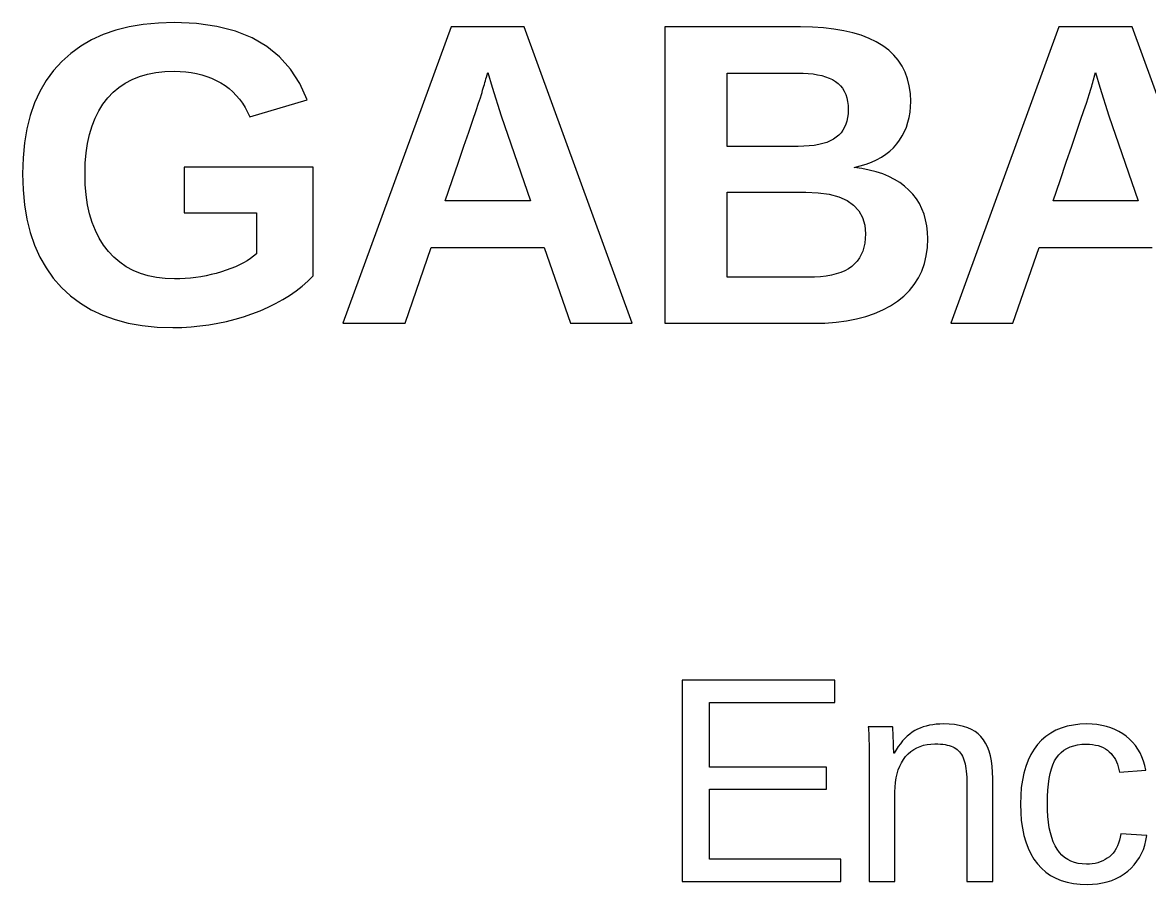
# Model space of a CAD drawing. Header units: metres. Extents: x 13 to 117, y 10 to 117.
# Drawn here: x 13.35 to 31.51, y 17.95 to 31.85 of the extents above; entities that cross this region are included whole.
import ezdxf

# ---------------------------------------------------------------- set-up
doc = ezdxf.new("R2010")
doc.units = ezdxf.units.M

msp = doc.modelspace()

# ---------------------------------------------------------------- linework, layer by layer
for p, q in [((15.3002, 31.8175), (15.0714, 31.7787)), ((15.5427, 31.8408), (15.3002, 31.8175)), ((15.7989, 31.8486), (15.5427, 31.8408)), ((16.1575, 31.8332), (15.7989, 31.8486)), ((16.4859, 31.7871), (16.1575, 31.8332)), ((16.784, 31.7103), (16.4859, 31.7871)), ((14.6546, 31.6544), (14.4667, 31.569)), ((14.8562, 31.7243), (14.6546, 31.6544)), ((15.0714, 31.7787), (14.8562, 31.7243)), ((17.052, 31.6028), (16.784, 31.7103)), ((17.2897, 31.4645), (17.052, 31.6028)), ((20.2601, 31.7774), (18.5173, 27)), ((21.4401, 31.7774), (20.2601, 31.7774)), ((23.1761, 27), (21.4401, 31.7774)), ((25.8934, 31.7774), (23.7064, 31.7774)), ((23.7064, 31.7774), (23.7064, 27)), ((26.0825, 31.7737), (25.8934, 31.7774)), ((26.2612, 31.7624), (26.0825, 31.7737)), ((26.4293, 31.7437), (26.2612, 31.7624)), ((26.5869, 31.7174), (26.4293, 31.7437)), ((26.734, 31.6837), (26.5869, 31.7174)), ((26.8706, 31.6425), (26.734, 31.6837)), ((26.9967, 31.5938), (26.8706, 31.6425)), ((30.0551, 31.7774), (28.3123, 27)), ((31.2351, 31.7774), (30.0551, 31.7774)), ((32.9711, 27), (31.2351, 31.7774)), ((14.2925, 31.4681), (14.1319, 31.3516)), ((14.4667, 31.569), (14.2925, 31.4681)), ((17.4972, 31.2955), (17.2897, 31.4645)), ((27.1123, 31.5376), (26.9967, 31.5938)), ((27.2174, 31.4739), (27.1123, 31.5376)), ((27.3117, 31.4029), (27.2174, 31.4739)), ((14.1319, 31.3516), (13.9849, 31.2196)), ((17.6745, 31.0958), (17.4972, 31.2955)), ((27.3949, 31.3247), (27.3117, 31.4029)), ((27.467, 31.2394), (27.3949, 31.3247)), ((27.528, 31.1469), (27.467, 31.2394)), ((13.8525, 31.073), (13.7357, 30.9129)), ((13.9849, 31.2196), (13.8525, 31.073)), ((15.5022, 31.0408), (15.6463, 31.0567)), ((15.6463, 31.0567), (15.7989, 31.0619)), ((15.7989, 31.0619), (15.8932, 31.0596)), ((15.8932, 31.0596), (15.9847, 31.0527)), ((17.8215, 30.8654), (17.6745, 31.0958)), ((27.5779, 31.0473), (27.528, 31.1469)), ((13.7357, 30.9129), (13.6345, 30.7391)), ((14.9069, 30.8035), (15.0092, 30.8721)), ((15.0092, 30.8721), (15.1199, 30.9301)), ((15.1199, 30.9301), (15.239, 30.9776)), ((15.239, 30.9776), (15.3664, 31.0145)), ((15.3664, 31.0145), (15.5022, 31.0408)), ((15.9847, 31.0527), (16.0735, 31.0412)), ((16.0735, 31.0412), (16.1595, 31.0251)), ((16.1595, 31.0251), (16.2428, 31.0044)), ((16.2428, 31.0044), (16.3233, 30.979)), ((16.3233, 30.979), (16.401, 30.9491)), ((16.401, 30.9491), (16.476, 30.9146)), ((16.476, 30.9146), (16.5482, 30.8754)), ((16.5482, 30.8754), (16.6169, 30.8318)), ((20.7969, 30.8518), (20.8056, 30.8819)), ((20.8056, 30.8819), (20.814, 30.9111)), ((20.814, 30.9111), (20.8221, 30.9395)), ((20.8221, 30.9395), (20.8298, 30.967)), ((20.8298, 30.967), (20.8501, 31.0416)), ((20.8501, 31.0416), (20.9213, 30.8076)), ((24.7067, 29.8515), (24.7067, 31.0348)), ((24.7067, 31.0348), (25.8459, 31.0348)), ((25.8459, 31.0348), (25.9332, 31.0332)), ((25.9332, 31.0332), (26.0155, 31.0281)), ((26.0155, 31.0281), (26.0929, 31.0198)), ((26.0929, 31.0198), (26.1654, 31.008)), ((26.1654, 31.008), (26.233, 30.993)), ((26.233, 30.993), (26.2957, 30.9745)), ((26.2957, 30.9745), (26.3536, 30.9528)), ((26.3536, 30.9528), (26.4065, 30.9277)), ((26.4065, 30.9277), (26.4545, 30.8992)), ((26.4545, 30.8992), (26.4976, 30.8668)), ((27.6168, 30.9404), (27.5779, 31.0473)), ((27.6445, 30.8265), (27.6168, 30.9404)), ((30.5919, 30.8518), (30.6006, 30.8819)), ((30.6006, 30.8819), (30.609, 30.9111)), ((30.609, 30.9111), (30.6171, 30.9395)), ((30.6171, 30.9395), (30.6248, 30.967)), ((30.6248, 30.967), (30.6451, 31.0416)), ((30.6451, 31.0416), (30.7163, 30.8076)), ((13.6345, 30.7391), (13.5489, 30.5517)), ((14.7274, 30.6347), (14.813, 30.7244)), ((14.813, 30.7244), (14.9069, 30.8035)), ((16.6169, 30.8318), (16.6815, 30.7839)), ((16.6815, 30.7839), (16.7418, 30.7316)), ((16.7418, 30.7316), (16.798, 30.6749)), ((17.9384, 30.6042), (17.8215, 30.8654)), ((20.7484, 30.689), (20.7587, 30.7232)), ((20.7587, 30.7232), (20.7688, 30.7566)), ((20.7688, 30.7566), (20.7785, 30.7892)), ((20.7785, 30.7892), (20.7879, 30.8209)), ((20.7879, 30.8209), (20.7969, 30.8518)), ((20.9213, 30.8076), (21.0671, 30.3465)), ((26.4976, 30.8668), (26.5356, 30.8297)), ((26.5356, 30.8297), (26.5685, 30.7881)), ((26.5685, 30.7881), (26.5964, 30.7418)), ((26.5964, 30.7418), (26.6192, 30.691)), ((26.6192, 30.691), (26.6369, 30.6355)), ((27.6611, 30.7054), (27.6445, 30.8265)), ((27.6667, 30.5771), (27.6611, 30.7054)), ((30.5434, 30.689), (30.5538, 30.7232)), ((30.5538, 30.7232), (30.5638, 30.7566)), ((30.5638, 30.7566), (30.5735, 30.7892)), ((30.5735, 30.7892), (30.5829, 30.8209)), ((30.5829, 30.8209), (30.5919, 30.8518)), ((30.7163, 30.8076), (30.8621, 30.3465)), ((13.5489, 30.5517), (13.4788, 30.3507)), ((14.5828, 30.4266), (14.6506, 30.5352)), ((14.6506, 30.5352), (14.7274, 30.6347)), ((16.798, 30.6749), (16.85, 30.6138)), ((16.85, 30.6138), (16.8978, 30.5485)), ((16.8978, 30.5485), (16.9414, 30.4787)), ((17.0161, 30.3262), (17.9384, 30.6042)), ((20.6625, 30.429), (20.7032, 30.5504)), ((20.7032, 30.5504), (20.7318, 30.637)), ((20.7318, 30.637), (20.7484, 30.689)), ((26.6369, 30.6355), (26.6496, 30.5754)), ((26.6496, 30.5754), (26.6572, 30.5108)), ((26.6572, 30.5108), (26.6597, 30.4415)), ((27.6639, 30.4883), (27.6667, 30.5771)), ((30.4575, 30.429), (30.4982, 30.5504)), ((30.4982, 30.5504), (30.5268, 30.637)), ((30.5268, 30.637), (30.5434, 30.689)), ((13.4788, 30.3507), (13.4243, 30.1361)), ((14.524, 30.3089), (14.5828, 30.4266)), ((16.9414, 30.4787), (16.9809, 30.4046)), ((16.9809, 30.4046), (17.0161, 30.3262)), ((20.6097, 30.2731), (20.6625, 30.429)), ((21.0671, 30.3465), (21.5384, 28.9733)), ((26.6573, 30.3778), (26.6502, 30.3177)), ((26.6597, 30.4415), (26.6573, 30.3778)), ((27.6416, 30.32), (27.6555, 30.4025)), ((27.6555, 30.4025), (27.6639, 30.4883)), ((30.4048, 30.2731), (30.4575, 30.429)), ((30.8621, 30.3465), (31.3334, 28.9733)), ((14.4336, 30.046), (14.4743, 30.182)), ((14.4743, 30.182), (14.524, 30.3089)), ((20.5449, 30.0825), (20.6097, 30.2731)), ((26.6005, 30.1592), (26.5745, 30.1137)), ((26.6218, 30.2084), (26.6005, 30.1592)), ((26.6384, 30.2612), (26.6218, 30.2084)), ((26.6502, 30.3177), (26.6384, 30.2612)), ((27.5665, 30.0911), (27.5971, 30.1643)), ((27.5971, 30.1643), (27.6221, 30.2406)), ((27.6221, 30.2406), (27.6416, 30.32)), ((30.34, 30.0825), (30.4048, 30.2731)), ((13.4243, 30.1361), (13.3854, 29.9079)), ((14.4019, 29.9009), (14.4336, 30.046)), ((20.4681, 29.8572), (20.5449, 30.0825)), ((26.4226, 29.968), (26.3715, 29.9407)), ((26.4681, 29.999), (26.4226, 29.968)), ((26.5083, 30.0336), (26.4681, 29.999)), ((26.5438, 30.0718), (26.5083, 30.0336)), ((26.5745, 30.1137), (26.5438, 30.0718)), ((27.4885, 29.9542), (27.5303, 30.0211)), ((27.5303, 30.0211), (27.5665, 30.0911)), ((30.2631, 29.8572), (30.34, 30.0825)), ((13.3854, 29.9079), (13.362, 29.6661)), ((14.3793, 29.7466), (14.4019, 29.9009)), ((20.3792, 29.5972), (20.4681, 29.8572)), ((25.8527, 29.8515), (24.7067, 29.8515)), ((25.944, 29.8533), (25.8527, 29.8515)), ((26.0296, 29.8588), (25.944, 29.8533)), ((26.1095, 29.8679), (26.0296, 29.8588)), ((26.1836, 29.8806), (26.1095, 29.8679)), ((26.2519, 29.897), (26.1836, 29.8806)), ((26.3146, 29.9171), (26.2519, 29.897)), ((26.3715, 29.9407), (26.3146, 29.9171)), ((27.3293, 29.7751), (27.3882, 29.8306)), ((27.3882, 29.8306), (27.4412, 29.8905)), ((27.4412, 29.8905), (27.4885, 29.9542)), ((30.1742, 29.5972), (30.2631, 29.8572)), ((13.362, 29.6661), (13.3542, 29.4107)), ((14.3658, 29.5833), (14.3793, 29.7466)), ((27.0358, 29.5982), (27.118, 29.6357)), ((27.118, 29.6357), (27.1942, 29.6777)), ((27.1942, 29.6777), (27.2647, 29.7242)), ((27.2647, 29.7242), (27.3293, 29.7751)), ((14.3613, 29.4107), (14.3658, 29.5833)), ((18.0401, 29.5192), (15.9582, 29.5192)), ((15.9582, 29.5192), (15.9582, 28.7801)), ((18.0401, 27.7629), (18.0401, 29.5192)), ((20.2782, 29.3026), (20.3792, 29.5972)), ((26.7546, 29.5124), (26.8542, 29.5365)), ((26.8801, 29.4946), (26.7546, 29.5124)), ((26.8542, 29.5365), (26.9479, 29.5651)), ((26.9987, 29.471), (26.8801, 29.4946)), ((26.9479, 29.5651), (27.0358, 29.5982)), ((27.1105, 29.4418), (26.9987, 29.471)), ((27.2154, 29.407), (27.1105, 29.4418)), ((30.0732, 29.3026), (30.1742, 29.5972)), ((13.3542, 29.4107), (13.362, 29.1537)), ((14.3659, 29.2352), (14.3613, 29.4107)), ((20.1652, 28.9733), (20.2782, 29.3026)), ((27.3136, 29.3665), (27.2154, 29.407)), ((27.4049, 29.3203), (27.3136, 29.3665)), ((27.4894, 29.2685), (27.4049, 29.3203)), ((27.567, 29.211), (27.4894, 29.2685)), ((29.9602, 28.9733), (30.0732, 29.3026)), ((13.362, 29.1537), (13.3852, 28.91)), ((14.3799, 29.0688), (14.3659, 29.2352)), ((14.4033, 28.9114), (14.3799, 29.0688)), ((24.7067, 27.7425), (24.7067, 29.1123)), ((24.7067, 29.1123), (25.9748, 29.1123)), ((25.9748, 29.1123), (26.1769, 29.104)), ((26.1769, 29.104), (26.3552, 29.0792)), ((26.3552, 29.0792), (26.5098, 29.0378)), ((27.6379, 29.1479), (27.567, 29.211)), ((27.7016, 29.0797), (27.6379, 29.1479)), ((27.7578, 29.0066), (27.7016, 29.0797)), ((13.3852, 28.91), (13.4239, 28.6797)), ((14.4359, 28.7631), (14.4033, 28.9114)), ((21.5384, 28.9733), (20.1652, 28.9733)), ((26.5098, 29.0378), (26.6405, 28.9797)), ((26.6405, 28.9797), (26.7475, 28.9051)), ((26.7475, 28.9051), (26.8307, 28.814)), ((27.8065, 28.9289), (27.7578, 29.0066)), ((27.8477, 28.8464), (27.8065, 28.9289)), ((31.3334, 28.9733), (29.9602, 28.9733)), ((14.478, 28.6239), (14.4359, 28.7631)), ((15.9582, 28.7801), (17.1246, 28.7801)), ((17.1246, 28.7801), (17.1246, 28.1189)), ((26.8307, 28.814), (26.8902, 28.7062)), ((26.8902, 28.7062), (26.9258, 28.5819)), ((27.8814, 28.7592), (27.8477, 28.8464)), ((27.9076, 28.6673), (27.8814, 28.7592)), ((13.4239, 28.6797), (13.4781, 28.4627)), ((14.5293, 28.4938), (14.478, 28.6239)), ((26.9258, 28.5819), (26.9377, 28.441)), ((27.9263, 28.5706), (27.9076, 28.6673)), ((27.9376, 28.4692), (27.9263, 28.5706)), ((13.4781, 28.4627), (13.5478, 28.2591)), ((14.59, 28.3727), (14.5293, 28.4938)), ((14.66, 28.2608), (14.59, 28.3727)), ((26.935, 28.3656), (26.9268, 28.2944)), ((26.9377, 28.441), (26.935, 28.3656)), ((27.9353, 28.222), (27.9413, 28.363)), ((27.9413, 28.363), (27.9376, 28.4692)), ((13.5478, 28.2591), (13.633, 28.0688)), ((14.7393, 28.1579), (14.66, 28.2608)), ((14.8271, 28.065), (14.7393, 28.1579)), ((19.5176, 27), (19.9414, 28.2206)), ((19.9414, 28.2206), (21.7622, 28.2206)), ((21.7622, 28.2206), (22.186, 27)), ((26.8939, 28.1651), (26.8692, 28.1069)), ((26.9131, 28.2276), (26.8939, 28.1651)), ((26.9268, 28.2944), (26.9131, 28.2276)), ((27.9172, 28.0883), (27.9353, 28.222)), ((29.3126, 27), (29.7364, 28.2206)), ((29.7364, 28.2206), (31.5572, 28.2206)), ((13.633, 28.0688), (13.7337, 27.8919)), ((14.9225, 27.9831), (14.8271, 28.065)), ((15.0255, 27.9121), (14.9225, 27.9831)), ((16.914, 27.9746), (16.8511, 27.9424)), ((16.9728, 28.0083), (16.914, 27.9746)), ((17.0275, 28.0436), (16.9728, 28.0083)), ((17.0781, 28.0805), (17.0275, 28.0436)), ((17.1246, 28.1189), (17.0781, 28.0805)), ((26.8034, 28.0034), (26.7622, 27.9581)), ((26.839, 28.053), (26.8034, 28.0034)), ((26.8692, 28.1069), (26.839, 28.053)), ((27.8871, 27.9618), (27.9172, 28.0883)), ((13.7337, 27.8919), (13.8498, 27.7283)), ((15.136, 27.852), (15.0255, 27.9121)), ((15.2541, 27.8028), (15.136, 27.852)), ((15.3798, 27.7646), (15.2541, 27.8028)), ((16.4767, 27.8051), (16.3944, 27.7841)), ((16.5584, 27.829), (16.4767, 27.8051)), ((16.6377, 27.855), (16.5584, 27.829)), ((16.7129, 27.8826), (16.6377, 27.855)), ((16.784, 27.9117), (16.7129, 27.8826)), ((16.8511, 27.9424), (16.784, 27.9117)), ((26.467, 27.7964), (26.3888, 27.777)), ((26.5387, 27.8201), (26.467, 27.7964)), ((26.6041, 27.8482), (26.5387, 27.8201)), ((26.6631, 27.8805), (26.6041, 27.8482)), ((26.7156, 27.9171), (26.6631, 27.8805)), ((26.7622, 27.9581), (26.7156, 27.9171)), ((27.7906, 27.7307), (27.8449, 27.8426)), ((27.8449, 27.8426), (27.8871, 27.9618)), ((13.8498, 27.7283), (13.9815, 27.5781)), ((15.513, 27.7372), (15.3798, 27.7646)), ((15.6539, 27.7209), (15.513, 27.7372)), ((15.8023, 27.7154), (15.6539, 27.7209)), ((15.8886, 27.7168), (15.8023, 27.7154)), ((15.9744, 27.721), (15.8886, 27.7168)), ((16.0596, 27.728), (15.9744, 27.721)), ((16.1442, 27.7378), (16.0596, 27.728)), ((16.2282, 27.7505), (16.1442, 27.7378)), ((16.3116, 27.7659), (16.2282, 27.7505)), ((16.3944, 27.7841), (16.3116, 27.7659)), ((17.86, 27.598), (17.9529, 27.6783)), ((17.9529, 27.6783), (18.0401, 27.7629)), ((26.0121, 27.7425), (24.7067, 27.7425)), ((26.1159, 27.7447), (26.0121, 27.7425)), ((26.2132, 27.7512), (26.1159, 27.7447)), ((26.3042, 27.7619), (26.2132, 27.7512)), ((26.3888, 27.777), (26.3042, 27.7619)), ((27.646, 27.5288), (27.7243, 27.6261)), ((27.7243, 27.6261), (27.7906, 27.7307)), ((13.9815, 27.5781), (14.1275, 27.4425)), ((14.1275, 27.4425), (14.2869, 27.3229)), ((17.5475, 27.3819), (17.6573, 27.4498)), ((17.6573, 27.4498), (17.7615, 27.5218)), ((17.7615, 27.5218), (17.86, 27.598)), ((27.4531, 27.356), (27.5555, 27.4388)), ((27.5555, 27.4388), (27.646, 27.5288)), ((14.2869, 27.3229), (14.4596, 27.2193)), ((17.1841, 27.2036), (17.3109, 27.2589)), ((17.3109, 27.2589), (17.432, 27.3183)), ((17.432, 27.3183), (17.5475, 27.3819)), ((27.2173, 27.2153), (27.3399, 27.2813)), ((27.3399, 27.2813), (27.4531, 27.356)), ((14.4596, 27.2193), (14.6455, 27.1315)), ((14.6455, 27.1315), (14.8448, 27.0598)), ((14.8448, 27.0598), (15.0574, 27.004)), ((16.6393, 27.0301), (16.7782, 27.0655)), ((16.7782, 27.0655), (16.9157, 27.1063)), ((16.9157, 27.1063), (17.0517, 27.1525)), ((17.0517, 27.1525), (17.1841, 27.2036)), ((26.6333, 27.0396), (26.7934, 27.0703)), ((26.7934, 27.0703), (26.9441, 27.1099)), ((26.9441, 27.1099), (27.0854, 27.1582)), ((27.0854, 27.1582), (27.2173, 27.2153)), ((15.0574, 27.004), (15.2834, 26.9641)), ((15.2834, 26.9641), (15.5226, 26.9402)), ((15.5226, 26.9402), (15.7751, 26.9322)), ((15.7751, 26.9322), (15.9228, 26.9349)), ((15.9228, 26.9349), (16.069, 26.9431)), ((16.069, 26.9431), (16.2138, 26.9567)), ((16.2138, 26.9567), (16.3571, 26.9757)), ((16.3571, 26.9757), (16.499, 27.0002)), ((16.499, 27.0002), (16.6393, 27.0301)), ((18.5173, 27), (19.5176, 27)), ((22.186, 27), (23.1761, 27)), ((23.7064, 27), (26.0968, 27)), ((26.0968, 27), (26.285, 27.0044)), ((26.285, 27.0044), (26.4639, 27.0176)), ((26.4639, 27.0176), (26.6333, 27.0396)), ((28.3123, 27), (29.3126, 27)), ((26.4461, 21.2486), (23.9814, 21.2486)), ((23.9814, 21.2486), (23.9814, 18)), ((26.4461, 20.8889), (26.4461, 21.2486)), ((24.4218, 19.8468), (24.4218, 20.8889)), ((24.4218, 20.8889), (26.4461, 20.8889)), ((28.0227, 20.5289), (27.9686, 20.5196)), ((28.0791, 20.5355), (28.0227, 20.5289)), ((28.1377, 20.5395), (28.0791, 20.5355)), ((28.1986, 20.5408), (28.1377, 20.5395)), ((28.2871, 20.5383), (28.1986, 20.5408)), ((28.3701, 20.5307), (28.2871, 20.5383)), ((28.4477, 20.5181), (28.3701, 20.5307)), ((30.2874, 20.5244), (30.1874, 20.504)), ((30.3933, 20.5367), (30.2874, 20.5244)), ((30.5051, 20.5408), (30.3933, 20.5367)), ((30.5885, 20.5383), (30.5051, 20.5408)), ((30.6687, 20.531), (30.5885, 20.5383)), ((30.7458, 20.5188), (30.6687, 20.531)), ((27.3755, 20.4947), (26.9835, 20.4947)), ((26.9835, 20.4947), (26.9864, 20.469)), ((26.9864, 20.469), (26.989, 20.4349)), ((26.989, 20.4349), (26.9912, 20.3925)), ((26.9912, 20.3925), (26.9931, 20.3416)), ((26.9931, 20.3416), (26.9946, 20.2825)), ((27.376, 20.4916), (27.3755, 20.4947)), ((27.3765, 20.4876), (27.376, 20.4916)), ((27.377, 20.4826), (27.3765, 20.4876)), ((27.3775, 20.4767), (27.377, 20.4826)), ((27.378, 20.4698), (27.3775, 20.4767)), ((27.3785, 20.4619), (27.378, 20.4698)), ((27.3791, 20.453), (27.3785, 20.4619)), ((27.3796, 20.4432), (27.3791, 20.453)), ((27.3817, 20.3969), (27.3796, 20.4432)), ((27.3844, 20.3444), (27.3817, 20.3969)), ((27.3859, 20.316), (27.3844, 20.3444)), ((27.6114, 20.3453), (27.5735, 20.3085)), ((27.6504, 20.3785), (27.6114, 20.3453)), ((27.6905, 20.4079), (27.6504, 20.3785)), ((27.7317, 20.4336), (27.6905, 20.4079)), ((27.7746, 20.4561), (27.7317, 20.4336)), ((27.8197, 20.4759), (27.7746, 20.4561)), ((27.8671, 20.4931), (27.8197, 20.4759)), ((27.9167, 20.5077), (27.8671, 20.4931)), ((27.9686, 20.5196), (27.9167, 20.5077)), ((28.5199, 20.5005), (28.4477, 20.5181)), ((28.5866, 20.4778), (28.5199, 20.5005)), ((28.6479, 20.4501), (28.5866, 20.4778)), ((28.7038, 20.4173), (28.6479, 20.4501)), ((28.7542, 20.3796), (28.7038, 20.4173)), ((28.7992, 20.3367), (28.7542, 20.3796)), ((29.8467, 20.3406), (29.7764, 20.2794)), ((29.923, 20.3937), (29.8467, 20.3406)), ((30.0052, 20.4387), (29.923, 20.3937)), ((30.0934, 20.4754), (30.0052, 20.4387)), ((30.1874, 20.504), (30.0934, 20.4754)), ((30.8195, 20.5016), (30.7458, 20.5188)), ((30.8901, 20.4796), (30.8195, 20.5016)), ((30.9575, 20.4527), (30.8901, 20.4796)), ((31.0216, 20.4208), (30.9575, 20.4527)), ((31.0826, 20.3841), (31.0216, 20.4208)), ((31.1403, 20.3425), (31.0826, 20.3841)), ((31.194, 20.2966), (31.1403, 20.3425)), ((26.9946, 20.2825), (26.9958, 20.2149)), ((26.9958, 20.2149), (26.9967, 20.139)), ((27.3866, 20.2999), (27.3859, 20.316)), ((27.3875, 20.281), (27.3866, 20.2999)), ((27.3883, 20.2592), (27.3875, 20.281)), ((27.3892, 20.2346), (27.3883, 20.2592)), ((27.3901, 20.207), (27.3892, 20.2346)), ((27.3919, 20.1433), (27.3901, 20.207)), ((27.4666, 20.1755), (27.4332, 20.1237)), ((27.5011, 20.2235), (27.4666, 20.1755)), ((27.5368, 20.2679), (27.5011, 20.2235)), ((27.5735, 20.3085), (27.5368, 20.2679)), ((27.7641, 20.157), (27.8166, 20.1798)), ((27.8166, 20.1798), (27.8722, 20.1975)), ((27.8722, 20.1975), (27.931, 20.2102)), ((27.931, 20.2102), (27.9929, 20.2178)), ((27.9929, 20.2178), (28.0579, 20.2203)), ((28.0579, 20.2203), (28.1023, 20.2196)), ((28.1023, 20.2196), (28.1442, 20.2173)), ((28.1442, 20.2173), (28.1837, 20.2136)), ((28.1837, 20.2136), (28.2207, 20.2085)), ((28.2207, 20.2085), (28.2553, 20.2018)), ((28.2553, 20.2018), (28.2875, 20.1936)), ((28.2875, 20.1936), (28.3171, 20.184)), ((28.3171, 20.184), (28.3444, 20.1729)), ((28.3444, 20.1729), (28.3692, 20.1604)), ((28.3692, 20.1604), (28.392, 20.1461)), ((28.8391, 20.2881), (28.7992, 20.3367)), ((28.8743, 20.2329), (28.8391, 20.2881)), ((28.9049, 20.1711), (28.8743, 20.2329)), ((28.9307, 20.1028), (28.9049, 20.1711)), ((29.7119, 20.2099), (29.6539, 20.1327)), ((29.7764, 20.2794), (29.7119, 20.2099)), ((30.1834, 20.1481), (30.2364, 20.1724)), ((30.2364, 20.1724), (30.294, 20.1914)), ((30.294, 20.1914), (30.356, 20.2049)), ((30.356, 20.2049), (30.4225, 20.213)), ((30.4225, 20.213), (30.4935, 20.2157)), ((30.4935, 20.2157), (30.546, 20.2142)), ((30.546, 20.2142), (30.5957, 20.2097)), ((30.5957, 20.2097), (30.6426, 20.2021)), ((30.6426, 20.2021), (30.6869, 20.1916)), ((30.6869, 20.1916), (30.7284, 20.178)), ((30.7284, 20.178), (30.7671, 20.1614)), ((30.7671, 20.1614), (30.8032, 20.1418)), ((31.2432, 20.247), (31.194, 20.2966)), ((31.2877, 20.1937), (31.2432, 20.247)), ((31.3276, 20.1367), (31.2877, 20.1937)), ((26.9967, 20.139), (26.9972, 20.0547)), ((26.9972, 20.0547), (26.9973, 19.9621)), ((27.3929, 20.1072), (27.3919, 20.1433)), ((27.3939, 20.0681), (27.3929, 20.1072)), ((27.4008, 20.0681), (27.3939, 20.0681)), ((27.4332, 20.1237), (27.4008, 20.0681)), ((27.549, 19.9675), (27.5853, 20.0151)), ((27.5853, 20.0151), (27.6253, 20.0582)), ((27.6253, 20.0582), (27.6684, 20.0962)), ((27.6684, 20.0962), (27.7147, 20.1291)), ((27.7147, 20.1291), (27.7641, 20.157)), ((28.392, 20.1461), (28.4135, 20.13)), ((28.4135, 20.13), (28.4335, 20.1119)), ((28.4335, 20.1119), (28.4521, 20.092)), ((28.4521, 20.092), (28.4692, 20.0703)), ((28.4692, 20.0703), (28.485, 20.0466)), ((28.485, 20.0466), (28.4993, 20.0211)), ((28.4993, 20.0211), (28.5122, 19.9937)), ((28.5122, 19.9937), (28.5237, 19.9644)), ((28.9518, 20.0278), (28.9307, 20.1028)), ((28.9683, 19.9463), (28.9518, 20.0278)), ((29.6026, 20.0481), (29.5582, 19.9562)), ((29.6539, 20.1327), (29.6026, 20.0481)), ((29.9853, 19.9443), (30.0163, 19.9966)), ((30.0163, 19.9966), (30.0513, 20.0426)), ((30.0513, 20.0426), (30.0908, 20.0832)), ((30.0908, 20.0832), (30.1349, 20.1183)), ((30.1349, 20.1183), (30.1834, 20.1481)), ((30.8032, 20.1418), (30.8365, 20.1192)), ((30.8365, 20.1192), (30.867, 20.0935)), ((30.867, 20.0935), (30.895, 20.0653)), ((30.895, 20.0653), (30.9206, 20.035)), ((30.9206, 20.035), (30.9436, 20.0026)), ((30.9436, 20.0026), (30.9643, 19.968)), ((31.3628, 20.0759), (31.3276, 20.1367)), ((31.3934, 20.0115), (31.3628, 20.0759)), ((31.4193, 19.9434), (31.3934, 20.0115)), ((26.3078, 19.8468), (24.4218, 19.8468)), ((26.3078, 19.4917), (26.3078, 19.8468)), ((26.9973, 19.9621), (26.9973, 18)), ((27.4465, 19.738), (27.4657, 19.8013)), ((27.4657, 19.8013), (27.4892, 19.8606)), ((27.4892, 19.8606), (27.517, 19.916)), ((27.517, 19.916), (27.549, 19.9675)), ((28.5237, 19.9644), (28.5338, 19.9328)), ((28.5338, 19.9328), (28.5428, 19.8985)), ((28.5428, 19.8985), (28.5506, 19.8614)), ((28.5506, 19.8614), (28.5571, 19.8216)), ((28.5571, 19.8216), (28.5625, 19.7791)), ((28.98, 19.8582), (28.9683, 19.9463)), ((28.987, 19.7636), (28.98, 19.8582)), ((29.5206, 19.8569), (29.4899, 19.7502)), ((29.5582, 19.9562), (29.5206, 19.8569)), ((29.9142, 19.7428), (29.9343, 19.8173)), ((29.9343, 19.8173), (29.958, 19.8845)), ((29.958, 19.8845), (29.9853, 19.9443)), ((30.9643, 19.968), (30.9825, 19.9314)), ((30.9825, 19.9314), (30.9982, 19.8927)), ((30.9982, 19.8927), (31.0115, 19.8518)), ((31.0115, 19.8518), (31.0224, 19.8089)), ((31.0224, 19.8089), (31.0307, 19.7638)), ((31.0307, 19.7638), (31.4573, 19.7961)), ((31.4406, 19.8716), (31.4193, 19.9434)), ((31.4573, 19.7961), (31.4406, 19.8716)), ((27.4209, 19.5997), (27.4316, 19.6708)), ((27.4316, 19.6708), (27.4465, 19.738)), ((28.5625, 19.7791), (28.5667, 19.7338)), ((28.5667, 19.7338), (28.5697, 19.6858)), ((28.5697, 19.6858), (28.5715, 19.6351)), ((28.5715, 19.6351), (28.5721, 19.5816)), ((28.9894, 19.6624), (28.987, 19.7636)), ((28.9894, 18), (28.9894, 19.6624)), ((29.466, 19.6361), (29.4489, 19.5146)), ((29.4899, 19.7502), (29.466, 19.6361)), ((29.8851, 19.5714), (29.8978, 19.6608)), ((29.8978, 19.6608), (29.9142, 19.7428)), ((24.4218, 18.3597), (24.4218, 19.4917)), ((24.4218, 19.4917), (26.3078, 19.4917)), ((27.4124, 19.4456), (27.4145, 19.5246)), ((27.4124, 18), (27.4124, 19.4456)), ((27.4145, 19.5246), (27.4209, 19.5997)), ((28.5721, 19.5816), (28.5721, 18)), ((29.4489, 19.5146), (29.4387, 19.3858)), ((29.8705, 19.3705), (29.876, 19.4746)), ((29.876, 19.4746), (29.8851, 19.5714)), ((29.4387, 19.3858), (29.4353, 19.2496)), ((29.4353, 19.2496), (29.4387, 19.1125)), ((29.8687, 19.2589), (29.8705, 19.3705)), ((29.8706, 19.1514), (29.8687, 19.2589)), ((29.4387, 19.1125), (29.4489, 18.9828)), ((29.8764, 19.0503), (29.8706, 19.1514)), ((29.4489, 18.9828), (29.4659, 18.8606)), ((29.8861, 18.9556), (29.8764, 19.0503)), ((29.8997, 18.8672), (29.8861, 18.9556)), ((29.4659, 18.8606), (29.4897, 18.7459)), ((29.4897, 18.7459), (29.5203, 18.6387)), ((29.9171, 18.7852), (29.8997, 18.8672)), ((29.9384, 18.7096), (29.9171, 18.7852)), ((29.9635, 18.6404), (29.9384, 18.7096)), ((31.0424, 18.7163), (31.0305, 18.6658)), ((31.0515, 18.7701), (31.0424, 18.7163)), ((31.4711, 18.7424), (31.0515, 18.7701)), ((31.4578, 18.6643), (31.4711, 18.7424)), ((29.5203, 18.6387), (29.5577, 18.539)), ((29.5577, 18.539), (29.6019, 18.4468)), ((29.9926, 18.5775), (29.9635, 18.6404)), ((30.0255, 18.521), (29.9926, 18.5775)), ((30.9778, 18.5332), (30.9547, 18.4954)), ((30.9982, 18.5742), (30.9778, 18.5332)), ((31.0157, 18.6184), (30.9982, 18.5742)), ((31.0305, 18.6658), (31.0157, 18.6184)), ((31.4155, 18.5188), (31.4392, 18.5897)), ((31.4392, 18.5897), (31.4578, 18.6643)), ((26.5407, 18.3597), (24.4218, 18.3597)), ((26.5407, 18), (26.5407, 18.3597)), ((29.6019, 18.4468), (29.6529, 18.362)), ((29.6529, 18.362), (29.7108, 18.2847)), ((30.0623, 18.4707), (30.0255, 18.521)), ((30.103, 18.4263), (30.0623, 18.4707)), ((30.1477, 18.3878), (30.103, 18.4263)), ((30.1963, 18.3553), (30.1477, 18.3878)), ((30.2488, 18.3286), (30.1963, 18.3553)), ((30.7985, 18.3538), (30.761, 18.3345)), ((30.8342, 18.376), (30.7985, 18.3538)), ((30.8682, 18.4012), (30.8342, 18.376)), ((30.8998, 18.4294), (30.8682, 18.4012)), ((30.9286, 18.4608), (30.8998, 18.4294)), ((30.9547, 18.4954), (30.9286, 18.4608)), ((31.3133, 18.3274), (31.3526, 18.3876)), ((31.3526, 18.3876), (31.3866, 18.4514)), ((31.3866, 18.4514), (31.4155, 18.5188)), ((29.7108, 18.2847), (29.7751, 18.2153)), ((29.7751, 18.2153), (29.8455, 18.154)), ((30.3052, 18.3079), (30.2488, 18.3286)), ((30.3656, 18.2931), (30.3052, 18.3079)), ((30.4299, 18.2842), (30.3656, 18.2931)), ((30.4981, 18.2813), (30.4299, 18.2842)), ((30.5464, 18.2828), (30.4981, 18.2813)), ((30.5929, 18.2872), (30.5464, 18.2828)), ((30.6376, 18.2946), (30.5929, 18.2872)), ((30.6805, 18.305), (30.6376, 18.2946)), ((30.7216, 18.3183), (30.6805, 18.305)), ((30.761, 18.3345), (30.7216, 18.3183)), ((31.1054, 18.1233), (31.1645, 18.1683)), ((31.1645, 18.1683), (31.2193, 18.2177)), ((31.2193, 18.2177), (31.2689, 18.2708)), ((31.2689, 18.2708), (31.3133, 18.3274)), ((23.9814, 18), (26.5407, 18)), ((26.9973, 18), (27.4124, 18)), ((28.5721, 18), (28.9894, 18)), ((29.8455, 18.154), (29.922, 18.1009)), ((29.922, 18.1009), (30.0046, 18.056)), ((30.0046, 18.056), (30.0934, 18.0192)), ((30.0934, 18.0192), (30.1883, 17.9907)), ((30.1883, 17.9907), (30.2893, 17.9702)), ((30.7587, 17.9777), (30.8349, 17.9963)), ((30.8349, 17.9963), (30.9076, 18.0201)), ((30.9076, 18.0201), (30.9769, 18.0492)), ((30.9769, 18.0492), (31.0429, 18.0836)), ((31.0429, 18.0836), (31.1054, 18.1233)), ((30.2893, 17.9702), (30.3964, 17.958)), ((30.3964, 17.958), (30.5097, 17.9539)), ((30.5097, 17.9539), (30.5961, 17.9565)), ((30.5961, 17.9565), (30.6791, 17.9645)), ((30.6791, 17.9645), (30.7587, 17.9777))]:
    msp.add_line(p, q)

doc.saveas('drawing.dxf')
